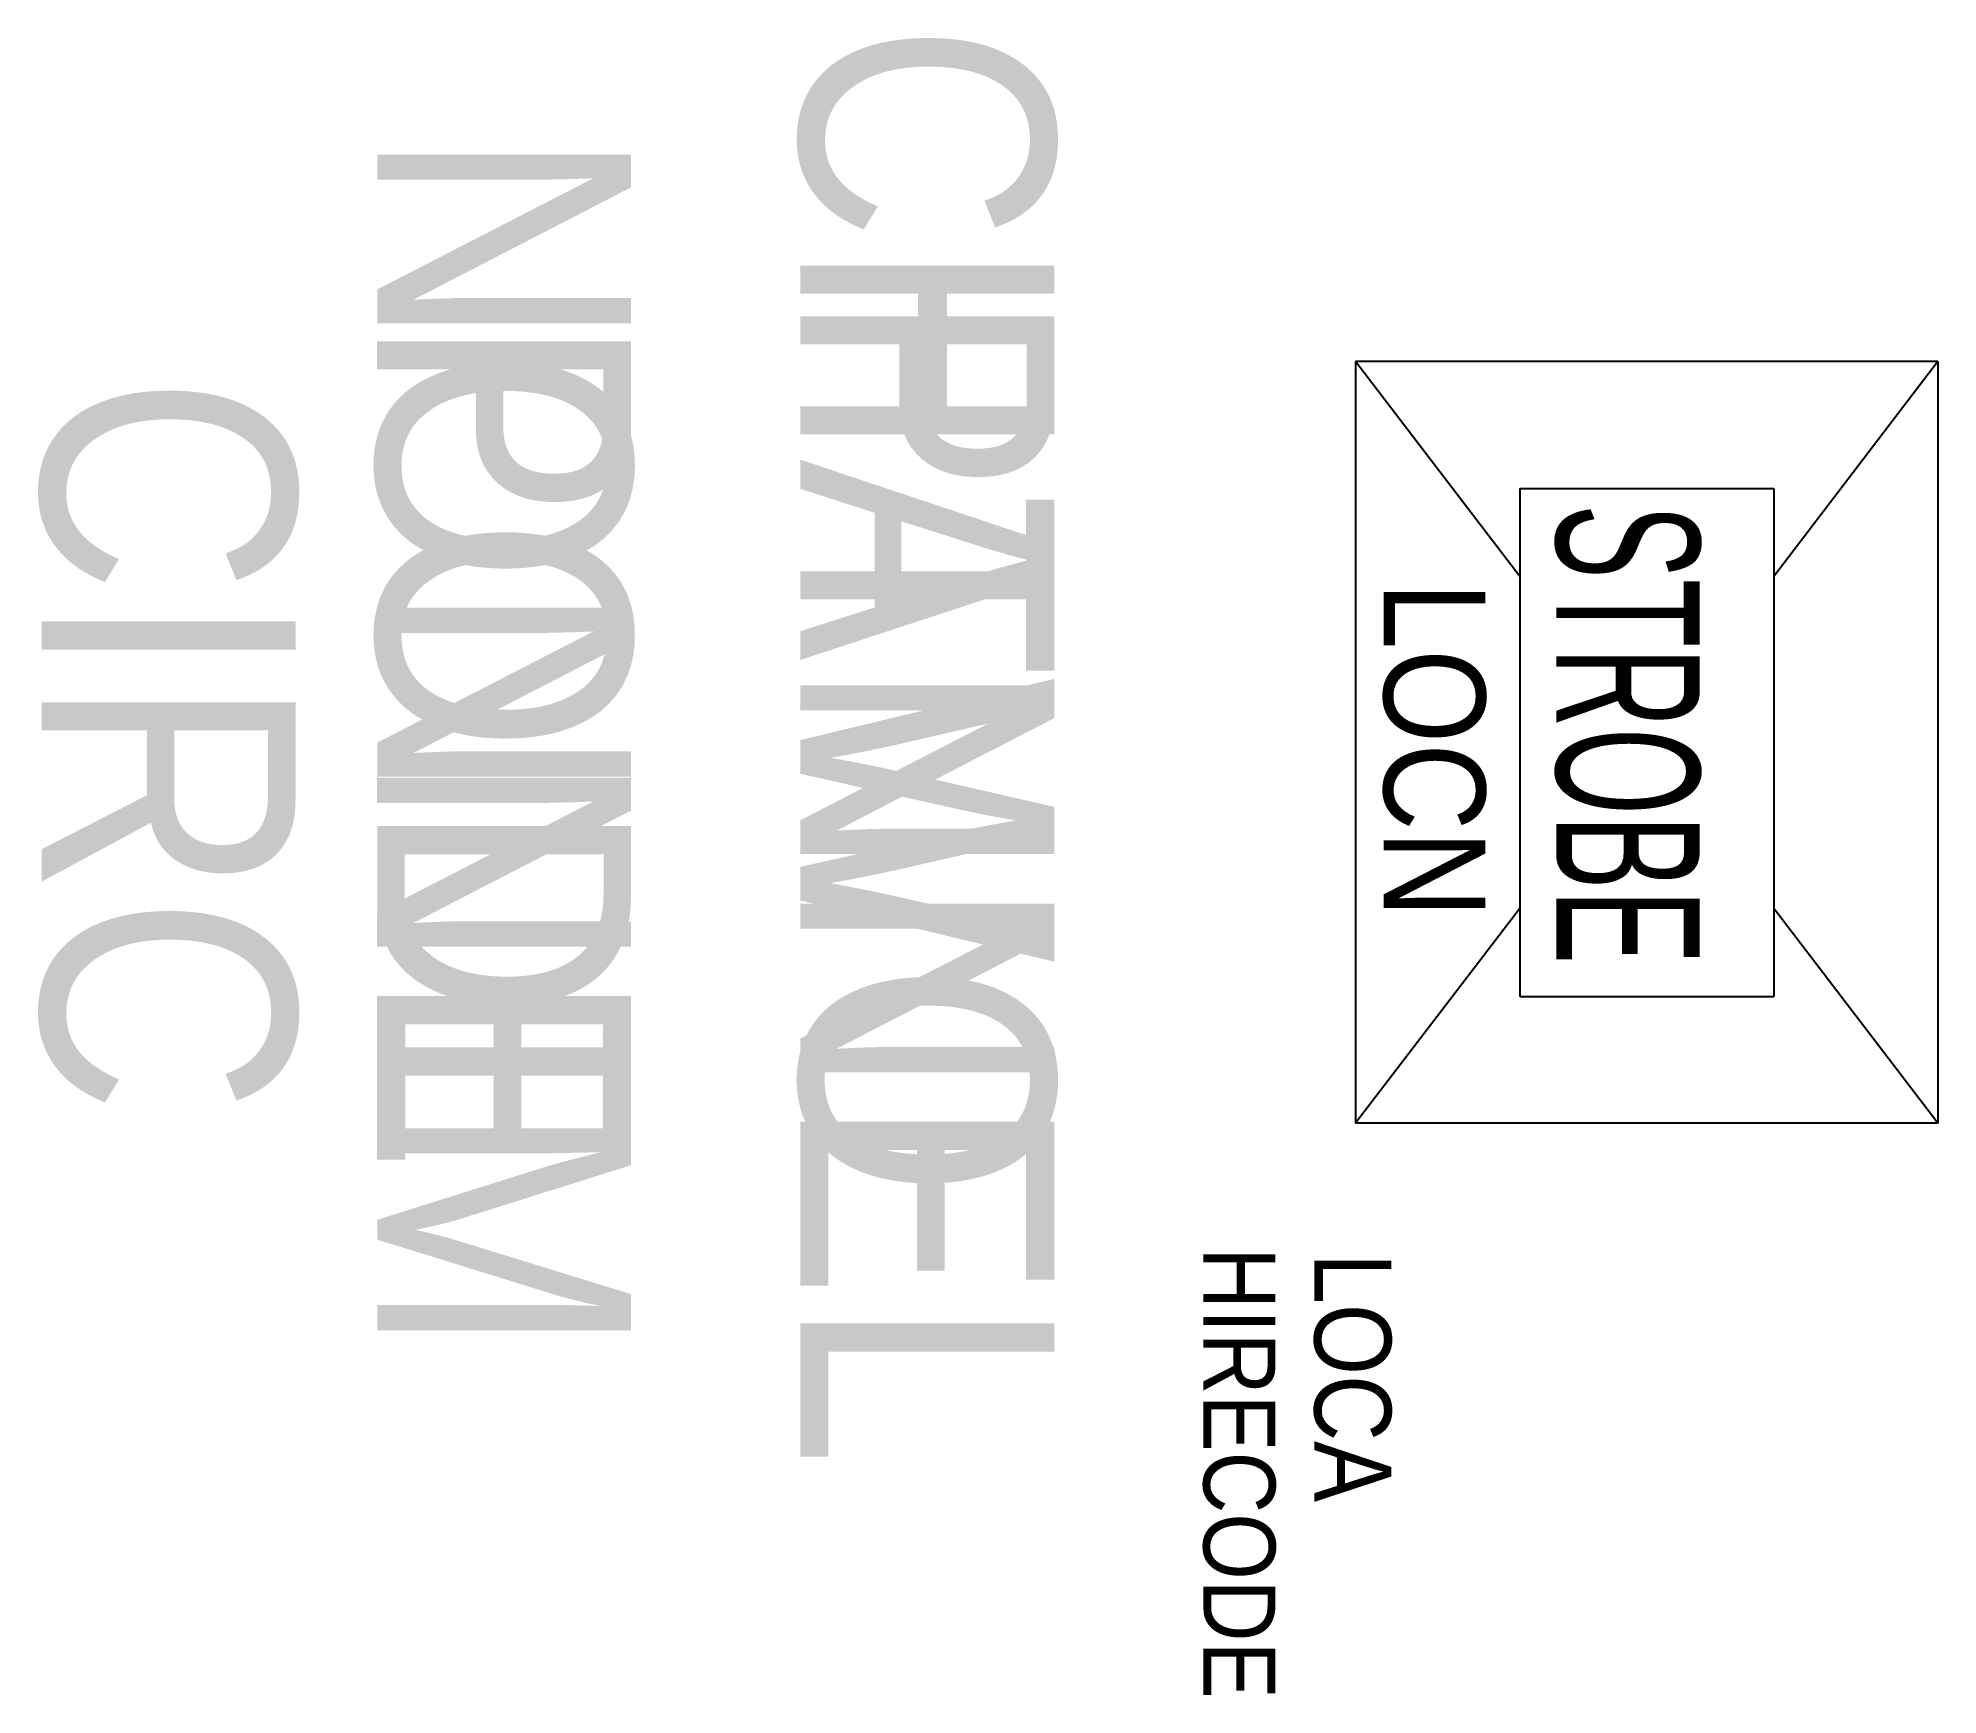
# Model space of a CAD drawing. Extents: x -214 to 535, y 620 to 1273.
import ezdxf
from ezdxf.enums import TextEntityAlignment as Align

# ---------------------------------------------------------------- set-up
doc = ezdxf.new("R2010")
doc.units = 0
doc.header["$MEASUREMENT"] = 0
doc.layers.get('0').update_dxf_attribs({"linetype": 'CONTINUOUS'})
for name, color, linetype in [('CHANNEL', 3, 'CONTINUOUS'), ('CIRC', 6, 'CONTINUOUS'), ('DIMMER', 4, 'CONTINUOUS'), ('LANTERNS', 4, 'CONTINUOUS'), ('LOCATION', 7, 'CONTINUOUS'), ('PATCH', 5, 'CONTINUOUS'), ('PATCH2', 5, 'CONTINUOUS')]:
    doc.layers.add(name, color=color, linetype=linetype)
doc.styles.add('ROMANT', font='txt')

msp = doc.modelspace()

# ---------------------------------------------------------------- linework, layer by layer
at = {"color": 0}
for p, q in [((369.84, 1095.05), (369.84, 895.05)), ((369.84, 1095.05), (469.84, 1095.05)), ((469.84, 1095.05), (469.84, 895.05)), ((369.84, 895.05), (469.84, 895.05))]:
    msp.add_line(p, q, dxfattribs=at)
at = {"layer": 'LANTERNS', "color": 0}
for p, q in [((534.55, 1145.05), (305.12, 1145.05)), ((305.12, 1145.05), (305.12, 845.05)), ((369.84, 1060.43), (305.12, 1145.05)), ((534.55, 1145.05), (469.84, 1060.43)), ((534.55, 1145.05), (534.55, 845.05)), ((369.84, 929.67), (305.12, 845.05)), ((534.55, 845.05), (469.84, 929.67)), ((534.55, 845.05), (305.12, 845.05))]:
    msp.add_line(p, q, dxfattribs=at)
msp.add_point((419.84, 995.05), dxfattribs=at)

# ---------------------------------------------------------------- texts
at = {"color": 0, "style": 'ROMANT', "width": 0.56635}
msp.add_text('STROBE', height=56.458, rotation=270, dxfattribs=at).set_placement((384.22, 1088.91), (384.22, 907.72), align=Align.FIT)
at = {"layer": 'CHANNEL', "width": 0.89}
msp.add_attdef('CHANNEL', text='', height=100, rotation=270, dxfattribs=at).set_placement((86.5, 994.2), align=Align.CENTER)
at = {"layer": 'CIRC', "width": 0.89}
msp.add_attdef('CIRC', text='', height=100, rotation=270, dxfattribs=at).set_placement((-212.32, 994.2), align=Align.CENTER)
at = {"layer": 'DIMMER', "width": 0.89}
msp.add_attdef('NONDIM', text='', height=100, rotation=270, dxfattribs=at).set_placement((-80.16, 995.05), align=Align.CENTER)
at = {"layer": 'LANTERNS', "color": 0, "width": 0.89, "flags": 1}
for tag, p, s, height in [('HIRECODE', (245.26, 796.22), 'C', 28.3), ('LOCA', (288.95, 793.93), '', 30.26)]:
    msp.add_attdef(tag, p, s, height=height, rotation=270, dxfattribs=at)
at = {"layer": 'LOCATION', "width": 0.89}
msp.add_attdef('LOCN', text='', height=40, rotation=270, dxfattribs=at).set_placement((316.27, 992.12), align=Align.CENTER)
at = {"layer": 'PATCH', "width": 0.89}
msp.add_attdef('PONE', text='', height=100, rotation=270, dxfattribs=at).set_placement((-80.17, 994.2), align=Align.CENTER)
at = {"layer": 'PATCH2', "width": 0.89}
msp.add_attdef('PTWO', text='', height=100, rotation=270, dxfattribs=at).set_placement((86.5, 994.2), align=Align.CENTER)

doc.saveas('drawing.dxf')
